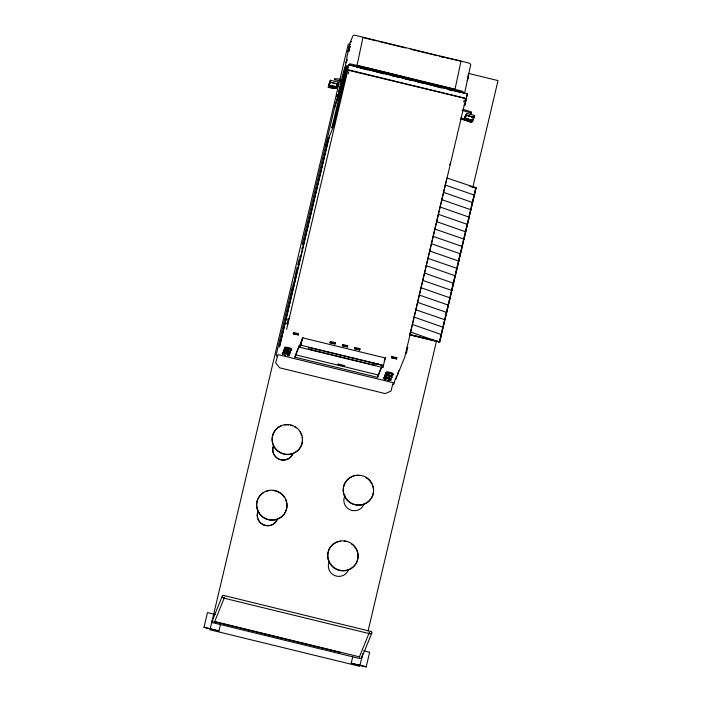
<?xml version="1.0" encoding="UTF-8"?>
<svg xmlns="http://www.w3.org/2000/svg" width="702" height="702" viewBox="0 0 702 702"><rect width="100%" height="100%" fill="white"/><g stroke="black" fill="none" stroke-linecap="round" stroke-linejoin="round"><path stroke-width="1.05" d="M417.514 302.36L446.674 312.443L448.402 305.124L419.243 295.033M424.429 273.069L453.536 283.239L453.738 282.011M454.606 278.352L457.063 268.418L427.904 258.336M460.249 254.659L462.249 246.455L433.09 236.372M472.165 204.063L474.376 195.112L445.217 185.021M294.743 278.545L295.138 276.105M446.718 178.65L410.503 332.046L439.636 342.19L439.733 341.426M337.267 85.223L336.433 88.61L328.264 87.417L330.344 80.291L338.399 82.116L337.969 84.091L336.714 87.18L328.659 85.354L330.344 80.291M328.264 87.417L329.098 84.029M329.212 85.802L328.659 87.39L336.109 88.487L336.653 86.89L329.212 85.802L336.609 87.25M336.433 88.61L336.706 86.609M338.855 91.418L341.269 80.309M344.629 69.094L344.752 67.699L341.786 78.194M335.319 79.545L334.687 79.756C348.008 82.792 347.078 79.563 334.6 78.598L334.24 79.177M469.217 216.558L469.138 217.155L440.031 206.985M348.525 64.865L347.262 70.2L348.525 64.865L467.409 93.866L466.137 99.201M385.486 357.608L382.783 367.532L300.14 347.367L302.018 339.075M382.783 367.532L383.222 365.373M457.221 267.278L457.063 268.418M338.75 95.762L338.504 96.92L339.259 93.945L338.926 95.332M464.671 92.813L470.744 64.663L469.761 63.268L354.326 35.1L352.852 35.899L350.201 42.436L346.972 56.713A23.298 0.772 -76.3 0 1 344.033 71.683A23.298 0.772 -76.3 0 1 337.873 96.086L334.986 105.958L302.387 244.243A23.298 0.772 -76.3 0 1 302.659 244.814M330.317 82.073L329.045 85.363L330.317 82.073L337.583 84.082M295.437 274.666L297.2 266.962M337.662 83.731L336.39 87.022L338.399 82.116M336.714 87.18L337.144 85.205M441.795 332.555L441.409 334.582L412.302 324.412M445.27 317.813L443.137 327.255L414.031 317.093M469.34 215.926L470.919 209.749L441.76 199.666M471.244 207.801L470.919 209.749M439.864 340.777L441.444 334.529M344.357 80.361L344.077 81.476M453.913 281.204L454.361 279.308M457.397 266.47L458.792 261.1L429.633 251.009M459.336 258.231L458.792 261.1M462.793 243.585L462.249 246.455M466.277 228.843L465.68 231.8L436.574 221.63M204.01 627.263L218.954 630.984L203.984 627.325L207.467 612.618L215.453 614.566M337.065 96.42L337.162 94.638L337.065 96.42L336.872 95.858M348.122 50.834L349.263 46.025L350 46.209L348.859 51.009L347.911 51.351L348.859 51.009M348.648 51.536L350 46.209M333.389 125.649L340.751 94.524L342.988 88.355M343.252 83.871L347.297 66.901M333.608 126.114L347.429 67.576M287.232 323.35L287.969 323.534L287.759 324.052L287.021 323.868L288.373 318.55L289.11 318.726L288.162 319.068M347.595 71.016L346.858 70.832L345.717 75.641L346.455 75.816L346.244 76.334L345.507 76.158L345.753 75.447M286.609 329.405L347.815 70.165L464.627 98.262L465.707 98.929L404.782 356.967L395.735 379.247L396.481 376.105M348.306 73.833L348.771 71.876M218.954 630.984L220.463 624.64M293.26 333.775L293.638 332.537L298.552 333.731L298.385 334.45L298.174 334.968L293.26 333.775L293.471 333.257L298.385 334.45M356.519 66.207L356.353 66.927L361.258 68.12L361.433 67.401L356.519 66.207L356.309 66.725M298.174 334.968L298.552 333.731M381.862 366.716L377.544 377.351L294.901 357.186L296.262 352.825M300.14 347.367L302.843 337.451M330.098 342.76L330.484 341.523L335.389 342.725L335.012 343.962L330.098 342.76L330.484 341.523M392.98 76.43L393.366 75.193L398.271 76.395L397.894 77.632L398.104 77.115L393.19 75.913L393.366 75.193M342.383 345.761L342.76 344.515L347.674 345.717L347.508 346.437L347.297 346.955L342.383 345.761L342.594 345.244L347.508 346.437M405.642 78.194L405.475 78.914L410.38 80.107L410.556 79.387L405.642 78.194L405.431 78.712M347.297 346.955L347.674 345.717M354.659 348.754L355.045 347.516L359.95 348.71L359.573 349.956L354.659 348.754L355.045 347.516M417.927 81.186L417.751 81.906L422.665 83.108L422.832 82.388L417.927 81.186L417.708 81.704M377.544 377.351L380.923 368.023M391.505 357.739L391.883 356.502L396.797 357.704L396.419 358.941L391.505 357.739L391.883 356.502M454.764 90.172L454.598 90.891L459.503 92.094L459.678 91.374L454.764 90.172L454.554 90.69M392.418 385.301L391.075 390.996L385.266 393.594L279.65 367.822L275.64 362.829L278.01 354.607L393.445 382.765L392.76 384.459M395.042 379.703L394.041 383.924L392.532 384.819M398.657 370.77L397.35 375.781M468.55 75.447L467.286 80.476L467.532 79.765M467.497 79.958L468.629 75.149L467.892 74.974M463.75 101.992L464.206 100.044M446.876 177.983L476.105 187.785L439.636 342.19M466.497 97.315L467.409 93.866M406.607 352.474L405.659 352.816L406.397 352.992L407.739 347.665L406.791 348.008M465.487 99.772L466.225 99.956L465.093 104.756L464.145 105.098L464.873 105.282L465.128 104.572M351.211 663.25L366.216 666.83L351.211 663.25L352.72 656.905M362.75 653.518L359.722 666.321L210.003 629.791L348.289 44.068L350.412 44.586M368.041 631.116L436.556 340.918M472.823 187.285L498.016 80.598L468.287 73.341M410.573 331.739L409.477 334.442L439.399 341.813L475.789 187.715M366.19 666.9L369.673 652.193L363.654 650.798M346.279 71.876C347.753 69.314 347.174 60.828 345.709 69.042L342.26 83.635C338.539 96.929 349.333 65.4 346.849 68.629M471.463 206.879L471.937 204.949M450.903 293.954L450.079 297.876L420.972 287.715M442.006 331.634L442.479 329.694M445.489 316.892L446.674 312.443M475.394 190.303L474.376 195.112M466.505 227.869L467.462 224.394L438.302 214.312M463.03 242.611L463.495 240.768M459.573 257.257L460.038 255.405M297.718 264.847L299.219 259.047M336.706 95.279L336.899 94.463L336.749 96.358M465.198 118.454L472.481 120.358L465.198 118.454L466.479 115.163L473.674 117.418L466.479 115.163M471.998 120.639L464.882 118.173L471.998 120.639L471.384 122.209L464.259 119.752L466.567 113.382L474.561 115.479L474.061 117.436L472.806 120.525L464.812 118.427L466.567 113.382M472.806 120.525L473.306 118.577M451.149 292.997L451.86 290.479L422.701 280.388M475.623 189.417L476.105 187.785L469.594 186.197M442.708 328.808L443.19 327.176M299.649 257.494L300.017 256.212M334.433 108.573L337.241 98.903M463.706 240.023L463.978 239.136L434.819 229.045M339.531 90.137L339.005 91.725M469.19 217.076L467.462 224.394M465.707 231.809L463.978 239.136M453.589 283.152L451.86 290.479M450.131 297.797L448.402 305.124M463.882 119.709L465.101 116.409L463.882 119.709L471.7 122.411L472.262 121.025L464.443 118.322M471.7 122.411L472.349 120.498M294.937 278.387L295.156 277.755M344.392 68.585L344.752 67.699M222.376 595.84L222.394 597.165L223.42 598.034L370.007 633.792L371.867 632.985L371.56 631.589L223.385 595.384L222.376 595.84L211.978 621.463L212.706 622.674L359.012 658.362M359.538 656.554L359.74 658.195L361.407 658.529L371.867 632.985M361.591 658.283L361.697 657.3M224.543 597.279L214.566 621.858L212.706 622.674M349.017 46.736L349.263 46.025M346.604 71.543L346.858 70.832M337.785 96.376L344.577 79.642M337.232 98.938L343.91 82.485M362.925 37.575L357.055 65.295L455.019 89.198L461.021 61.135L439.592 56.274M356.572 66.734L361.161 67.392L360.995 67.813M325.675 145.647L333.617 126.079M361.223 67.918L361.433 67.401M288.127 319.252L288.373 318.55M287.021 323.868L287.267 323.166M293.427 333.055L293.638 332.537M397.841 76.799L398.008 76.386L393.585 75.307M293.524 333.783L298.113 334.442L297.946 334.863M398.06 76.913L398.271 76.395M405.695 78.721L410.284 79.379L410.117 79.8M296.595 352L299.245 345.472M294.901 357.186L302.746 337.855L385.398 358.02L384.222 360.916M410.345 79.905L410.556 79.387M417.98 81.713L422.569 82.38L422.402 82.792M422.622 82.906L422.832 82.388M330.37 342.769L334.959 343.436L334.784 343.848M335.389 342.725L335.179 343.243L333.222 342.76M335.012 343.962L335.223 343.445L330.309 342.243M342.55 345.042L342.76 344.515M342.646 345.77L347.236 346.428L347.069 346.849M454.817 90.698L459.406 91.365L459.24 91.778M354.931 348.762L359.521 349.429L359.345 349.842M459.468 91.892L459.678 91.374M468.418 75.667L468.629 75.149M359.74 349.236L359.95 348.71M359.573 349.956L359.784 349.438L354.87 348.236M466.014 100.474L466.225 99.956M449.824 164.759L450.64 162.732M470.875 114.531L471.56 112.013L463.241 109.372M371.551 362.741L381.677 365.066L309.126 347.595L308.529 349.07L374.649 365.198L375.245 363.733M472.481 120.358L473.771 117.067M473.622 117.804L474.561 115.479M391.769 357.748L396.358 358.415L396.191 358.827M396.419 358.941L396.63 358.424L391.716 357.221M396.586 358.222L396.797 357.704M407.493 348.376L407.739 347.665M406.397 352.992L406.642 352.281M475.693 188.083L473.657 187.513M476.105 187.785L471.63 186.767M369.278 632.59L359.424 656.853L214.689 621.542M472.595 202.509L443.488 192.348M460.468 253.852L431.361 243.691M455.282 275.816L426.175 265.654M444.945 319.761L415.76 309.775M212.101 621.147L212.908 620.428M224.245 597.806L223.42 598.034M350.201 42.436L351.711 41.532M407.107 77.913L461.003 90.848L462.855 91.479L463.206 93.261M406.862 78.896L407.695 78.94M370.559 631.44L371.261 631.458M349.192 64.768L404.878 78.413M328.834 86.03L337.004 87.224M329.914 82.266L337.969 84.091M329.124 85.012L336.469 86.671M363.987 37.829L376.763 40.944M378.896 41.471L405.51 47.964M410.837 49.263L437.46 55.756M349.052 46.551L349.789 46.727M409.784 79.379L462.636 92.506M449.131 90.031L452.316 90.812M347.516 69.577L466.391 98.578M346.648 71.35L347.385 71.534M461.977 110.24L470.954 113.004L470.463 112.513M460.766 117.883L464.531 118.805M460.53 119.007L465.338 120.182M409.45 334.503L439.399 341.813M409.38 334.81L439.663 342.128M300.991 345.261L383.643 365.417M295.463 354.782L378.115 374.947M214.4 621.761L340.137 652.439M466.067 115.339L474.061 117.436M360.714 68.12L367.427 69.972M425.043 83.362L441.619 88.022M367.278 69.27L383.862 73.938M223.385 595.384L223.973 595.673M370.007 633.792L369.252 632.906M277.097 356.66L276.149 355.159L291.944 288.487A23.298 0.772 -76.3 0 0 294.586 279.598M405.449 79.168L405.124 77.431L403.246 76.755L352.272 64.303L349.342 63.821L349.666 65.558M372.85 486.232A15.225 14.847 22.1 0 1 362.776 504.668A15.225 14.847 22.1 0 1 343.831 494.445A15.225 14.847 22.1 0 1 353.905 476.017M355.835 475.605A15.225 14.847 22.1 0 1 359.801 475.535M365.47 477.307A15.225 14.847 22.1 0 1 372.148 484.398M363.926 504.264A10.416 10.153 22.1 0 1 349.938 509.749A10.416 10.153 22.1 0 1 345.042 495.586M351.658 543.989A15.225 14.847 22.1 0 1 352.501 567.637A15.225 14.847 22.1 0 1 329.036 561.916A15.225 14.847 22.1 0 1 340.347 541.233M344.305 541.163A15.225 14.847 22.1 0 1 346.262 541.514M348.411 569.945A10.416 10.153 22.1 0 1 334.424 575.429A10.416 10.153 22.1 0 1 329.528 561.267M285.565 499.376A15.225 14.847 22.1 0 1 278.641 518.717A15.225 14.847 22.1 0 1 258.547 512.425A15.225 14.847 22.1 0 1 263.715 492.541M265.461 491.654A15.225 14.847 22.1 0 1 269.252 490.575M273.21 490.514A15.225 14.847 22.1 0 1 284.626 497.648M302.22 437.486A15.225 14.847 22.1 0 1 291.049 454.176A15.225 14.847 22.1 0 1 272.946 444.419A15.225 14.847 22.1 0 1 280.958 426.017M284.749 424.947A15.225 14.847 22.1 0 1 288.706 424.877M290.663 425.228A15.225 14.847 22.1 0 1 292.567 425.824M294.375 426.658A15.225 14.847 22.1 0 1 296.06 427.711M300.123 432.011A15.225 14.847 22.1 0 1 301.763 435.582M292.839 453.615A10.416 10.153 22.1 0 1 279.475 459.362A10.416 10.153 22.1 0 1 273.368 446.191M273.394 446.139A10.416 10.153 22.1 0 0 279.475 459.362A10.416 10.153 22.1 0 0 292.813 453.659M302.237 247.341A23.298 0.772 -76.3 0 1 301.886 249.105M295.998 274.21A23.298 0.772 -76.3 0 1 295.524 276.035M381.414 42.383A2.036 0.448 13.3 0 1 381.932 42.497M441.663 57.064A2.036 0.448 13.3 0 1 442.172 57.204M346.858 60.118A20.858 0.693 -76.3 0 1 347.095 60.644M337.267 100.184A20.858 0.693 -76.3 0 1 337.258 99.228M345.981 62.768A20.858 0.693 -76.3 0 1 346.481 61.162M293.41 284.512A20.858 0.693 -76.3 0 1 293.769 282.599M283.731 351.526A3.536 0.772 13.3 0 1 285.67 350.877A3.536 0.772 13.3 0 1 290.189 352.43A3.536 0.772 13.3 0 1 287.46 352.808M285.679 352.369A3.536 0.772 13.3 0 1 284.88 352.097M284.029 351.799A3.791 0.834 13.3 0 1 285.284 350.763A3.791 0.834 13.3 0 1 290.496 352.553A3.791 0.834 13.3 0 1 286.539 352.667M285.6 352.404A3.791 0.834 13.3 0 1 284.74 352.114M283.731 350.535A3.791 0.834 13.3 0 1 287.399 350.149A3.791 0.834 13.3 0 1 290.119 352.097M283.16 354.405A3.536 0.772 13.3 0 1 285.196 353.562A3.536 0.772 13.3 0 1 289.048 355.484M288.627 355.572A3.536 0.772 13.3 0 1 288.022 355.589M285.503 355.212A3.536 0.772 13.3 0 1 284.626 354.966M282.976 354.396A3.791 0.834 13.3 0 1 283.678 353.308A3.791 0.834 13.3 0 1 289.005 354.773A3.791 0.834 13.3 0 1 287.372 355.607M285.486 355.265A3.791 0.834 13.3 0 1 284.538 355.001M286.346 352.746A3.791 0.834 13.3 0 1 289.505 354.589M282.678 353.132A3.791 0.834 13.3 0 1 285.381 352.536M284.784 348.929A3.536 0.772 13.3 0 1 287.75 348.464A3.536 0.772 13.3 0 1 291.154 350.289M288.513 350.21A3.536 0.772 13.3 0 1 287.618 350.017M285.933 349.499A3.536 0.772 13.3 0 1 285.275 349.21M284.564 348.903A3.791 0.834 13.3 0 1 288.224 348.508A3.791 0.834 13.3 0 1 290.944 350.456M288.557 350.272A3.791 0.834 13.3 0 1 287.592 350.07M285.793 349.517A3.791 0.834 13.3 0 1 285.082 349.21M284.784 347.938A3.791 0.834 13.3 0 1 288.452 347.551A3.791 0.834 13.3 0 1 291.172 349.499M387.434 374.263A3.536 0.772 13.3 0 1 386.583 372.964A3.536 0.772 13.3 0 1 391.383 373.841A3.536 0.772 13.3 0 1 392.234 375.14M387.293 374.28A3.791 0.834 13.3 0 1 386.574 372.867A3.791 0.834 13.3 0 1 392.023 374.034A3.791 0.834 13.3 0 1 391.786 375.237M386.284 372.701A3.791 0.834 13.3 0 1 389.952 372.314A3.791 0.834 13.3 0 1 392.672 374.263M384.959 376.026A3.536 0.772 13.3 0 1 389.092 376.035A3.536 0.772 13.3 0 1 391.181 377.737M388.961 377.571A3.536 0.772 13.3 0 1 388.057 377.378M386.381 376.86A3.536 0.772 13.3 0 1 385.714 376.57M385.003 376.263A3.791 0.834 13.3 0 1 388.671 375.868A3.791 0.834 13.3 0 1 391.391 377.816M389.005 377.632A3.791 0.834 13.3 0 1 388.039 377.43M386.24 376.877A3.791 0.834 13.3 0 1 385.53 376.562M389.838 375.166A3.791 0.834 13.3 0 1 392.058 376.755M385.231 375.298A3.791 0.834 13.3 0 1 388.899 374.912M384.178 378.887A3.536 0.772 13.3 0 1 386.118 378.229A3.536 0.772 13.3 0 1 390.628 379.782A3.536 0.772 13.3 0 1 387.908 380.168M386.126 379.729A3.536 0.772 13.3 0 1 385.328 379.457M384.468 379.159A3.791 0.834 13.3 0 1 385.451 378.088A3.791 0.834 13.3 0 1 390.777 379.729A3.791 0.834 13.3 0 1 387.952 380.23M386.039 379.764A3.791 0.834 13.3 0 1 385.187 379.475M384.178 377.895A3.791 0.834 13.3 0 1 387.846 377.509A3.791 0.834 13.3 0 1 390.558 379.449M331.897 127.755L334.801 120.402L342.866 86.03L339.952 93.533L331.897 127.755M339.066 95.841L338.82 96.999L339.575 94.024L339.066 95.841M328.72 138.347L279.457 347.016L329.027 137.592L328.72 138.347M338.206 364.075L337.987 364.61L344.542 366.207L344.752 365.681L338.206 364.075M345.577 497.753A15.225 14.847 22.1 0 0 371.849 497.306A15.225 14.847 22.1 0 0 357.923 475.175A15.225 14.847 22.1 0 0 345.577 497.753M330.089 563.381A15.225 14.847 22.1 0 0 356.353 562.934A15.225 14.847 22.1 0 0 342.427 540.803A15.225 14.847 22.1 0 0 330.089 563.381M258.994 512.732A15.225 14.847 22.1 0 0 285.258 512.284A15.225 14.847 22.1 0 0 271.332 490.154A15.225 14.847 22.1 0 0 258.994 512.732M263.355 524.727A10.416 10.153 22.1 0 0 277.343 519.243A10.416 10.153 22.1 0 1 263.338 524.771A10.416 10.153 22.1 0 1 258.433 510.608A10.416 10.153 22.1 0 0 263.355 524.727M274.491 447.095A15.225 14.847 22.1 0 0 300.754 446.647A15.225 14.847 22.1 0 0 286.828 424.526A15.225 14.847 22.1 0 0 274.491 447.095M388.232 374.535A3.536 0.772 13.3 0 0 389.11 374.78A3.791 0.834 13.3 0 1 388.153 374.57"/></g></svg>
